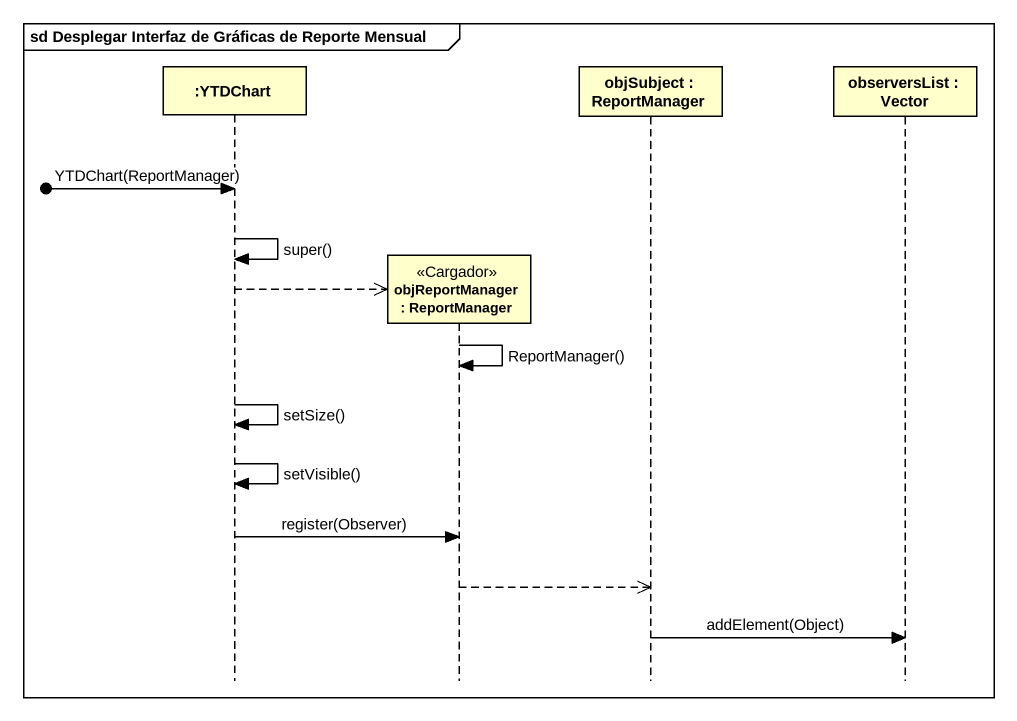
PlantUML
@startuml
mainframe sd Desplegar Interfaz de Gráficas de Reporte Mensual
hide footbox
participant ":YTDChart" as YTDChart
participant "objReportManager : ReportManager" as objReportManager <<Cargador>>
participant "objSubject : ReportManager" as objSubject
participant "observersList : Vector" as observersList

[o-> YTDChart : YTDChart(ReportManager)
YTDChart -> YTDChart : super()
YTDChart -->> objReportManager **
objReportManager -> objReportManager : ReportManager()
YTDChart -> YTDChart : setSize()
YTDChart -> YTDChart : setVisible()
YTDChart -> objReportManager : register(Observer)
objReportManager -->> objSubject
objSubject -> observersList : addElement(Object)
@enduml
